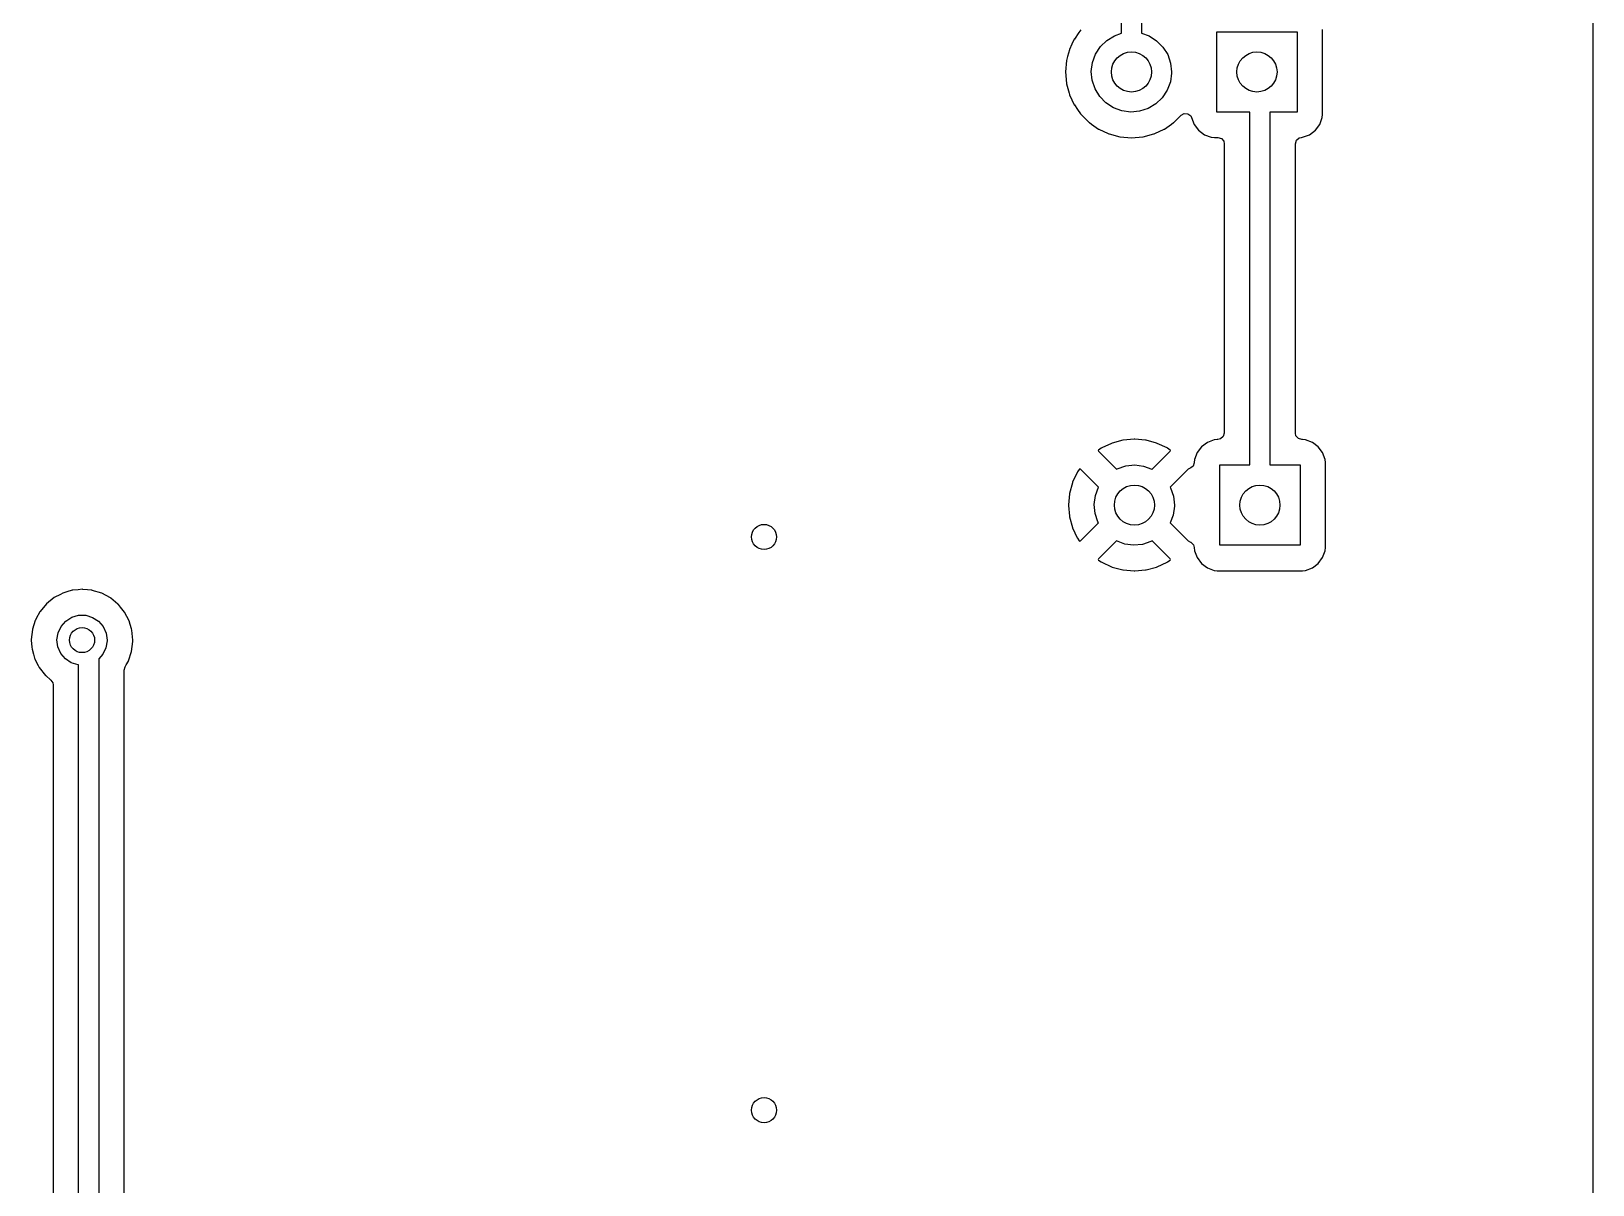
# Model space of a CAD drawing. Extents: x 63 to 234, y -148 to -41.
# Drawn here: x 203.2 to 234.32, y -85.94 to -62.94 of the extents above; entities that cross this region are included whole.
import ezdxf

# ---------------------------------------------------------------- set-up
doc = ezdxf.new("R2010")
doc.units = 0
doc.layers.add('BLACK', color=7, linetype='CONTINUOUS')

msp = doc.modelspace()

# ---------------------------------------------------------------- linework, layer by layer
at = {"layer": 'BLACK', "linetype": 'CONTINUOUS'}
for p, q in [((234.319, -40.7665), (234.319, -147.447)), ((224.927, -62.9823), (224.927, -48.9413)), ((225.327, -49.0245), (225.327, -62.9813)), ((223.988, -63.1022), (223.941, -63.2011)), ((223.99, -63.0973), (223.988, -63.1022)), ((223.988, -63.1022), (223.988, -63.1022)), ((224.081, -62.9672), (223.99, -63.0973)), ((224.118, -62.9142), (224.081, -62.9672)), ((224.507, -63.2484), (224.635, -63.1236)), ((224.635, -63.1236), (224.787, -63.0301)), ((224.787, -63.0301), (224.927, -62.9823)), ((225.327, -62.9813), (225.478, -63.035)), ((225.478, -63.035), (225.629, -63.1305)), ((225.629, -63.1305), (225.754, -63.2571)), ((226.827, -64.554), (226.827, -62.954)), ((226.827, -62.954), (228.427, -62.954)), ((228.427, -62.954), (228.427, -64.554)), ((228.936, -64.6021), (228.936, -62.9059)), ((223.855, -63.4455), (223.834, -63.5259)), ((223.892, -63.3101), (223.855, -63.4455)), ((223.893, -63.3048), (223.892, -63.3101)), ((223.892, -63.3101), (223.892, -63.3101)), ((223.941, -63.2011), (223.893, -63.3048)), ((224.35, -63.5659), (224.411, -63.3983)), ((224.411, -63.3983), (224.507, -63.2484)), ((225.754, -63.2571), (225.849, -63.4083)), ((225.849, -63.4083), (225.907, -63.5768)), ((223.834, -63.5259), (223.814, -63.754)), ((223.814, -63.754), (223.834, -63.9821)), ((224.327, -63.7428), (224.35, -63.5659)), ((224.345, -63.9203), (224.327, -63.7428)), ((225.927, -63.7763), (225.902, -63.953)), ((225.907, -63.5768), (225.927, -63.754)), ((225.927, -63.754), (225.927, -63.7763)), ((223.834, -63.9821), (223.835, -63.9874)), ((223.835, -63.9874), (223.835, -63.9874)), ((223.835, -63.9874), (223.886, -64.1777)), ((224.401, -64.0896), (224.345, -63.9203)), ((224.494, -64.2421), (224.401, -64.0896)), ((225.902, -63.953), (225.839, -64.1197)), ((223.886, -64.1777), (223.893, -64.2032)), ((223.893, -64.2032), (223.895, -64.2082)), ((223.895, -64.2082), (223.895, -64.2082)), ((223.895, -64.2082), (223.988, -64.4058)), ((223.988, -64.4058), (223.988, -64.4058)), ((223.988, -64.4058), (223.99, -64.4107)), ((224.617, -64.3704), (224.494, -64.2421)), ((224.767, -64.4681), (224.617, -64.3704)), ((225.611, -64.3912), (225.458, -64.4825)), ((225.74, -64.2682), (225.611, -64.3912)), ((225.839, -64.1197), (225.74, -64.2682)), ((223.99, -64.4107), (224.054, -64.5025)), ((224.054, -64.5025), (224.112, -64.5858)), ((224.112, -64.5858), (224.121, -64.5983)), ((224.121, -64.5983), (224.283, -64.7602)), ((224.934, -64.5302), (224.767, -64.4681)), ((225.111, -64.5538), (224.934, -64.5302)), ((225.288, -64.5377), (225.111, -64.5538)), ((225.458, -64.4825), (225.288, -64.5377)), ((225.972, -64.7602), (226.117, -64.6145)), ((226.117, -64.6145), (226.18, -64.5805)), ((226.18, -64.5805), (226.251, -64.5855)), ((226.251, -64.5855), (226.307, -64.6281)), ((226.307, -64.6281), (226.325, -64.6647)), ((226.325, -64.6647), (226.326, -64.6643)), ((226.326, -64.6643), (226.377, -64.8007)), ((227.486, -64.554), (226.827, -64.554)), ((227.486, -71.59), (227.486, -64.554)), ((228.427, -64.554), (227.886, -64.554)), ((227.886, -64.554), (227.886, -71.59)), ((228.878, -64.8007), (228.929, -64.6643)), ((228.929, -64.6643), (228.936, -64.6021)), ((224.283, -64.7602), (224.288, -64.7634)), ((224.288, -64.7634), (224.288, -64.7634)), ((224.288, -64.7634), (224.329, -64.7923)), ((224.329, -64.7923), (224.471, -64.8915)), ((224.471, -64.8915), (224.476, -64.8938)), ((224.476, -64.8938), (224.476, -64.8938)), ((224.476, -64.8938), (224.664, -64.9817)), ((224.664, -64.9817), (224.678, -64.9883)), ((224.678, -64.9883), (224.683, -64.9897)), ((224.683, -64.9897), (224.683, -64.9897)), ((224.683, -64.9897), (224.894, -65.0461)), ((225.361, -65.0461), (225.571, -64.9897)), ((225.571, -64.9897), (225.577, -64.9883)), ((225.571, -64.9897), (225.571, -64.9897)), ((225.577, -64.9883), (225.591, -64.9817)), ((225.591, -64.9817), (225.779, -64.8938)), ((225.779, -64.8938), (225.784, -64.8915)), ((225.779, -64.8938), (225.779, -64.8938)), ((225.784, -64.8915), (225.926, -64.7923)), ((225.926, -64.7923), (225.967, -64.7634)), ((225.967, -64.7634), (225.972, -64.7602)), ((225.967, -64.7634), (225.967, -64.7634)), ((226.377, -64.8007), (226.464, -64.9173)), ((226.464, -64.9173), (226.581, -65.0046)), ((226.581, -65.0046), (226.717, -65.0557)), ((228.538, -65.0557), (228.674, -65.0046)), ((228.674, -65.0046), (228.791, -64.9173)), ((228.791, -64.9173), (228.878, -64.8007)), ((224.894, -65.0461), (224.894, -65.0461)), ((224.894, -65.0461), (224.899, -65.0475)), ((224.899, -65.0475), (225.127, -65.0675)), ((225.127, -65.0675), (225.355, -65.0475)), ((225.355, -65.0475), (225.361, -65.0461)), ((225.361, -65.0461), (225.361, -65.0461)), ((226.717, -65.0557), (226.779, -65.0625)), ((226.779, -65.0625), (226.851, -65.0625)), ((226.851, -65.0625), (226.919, -65.0825)), ((226.919, -65.0825), (226.966, -65.1362)), ((226.966, -65.1362), (226.977, -65.1885)), ((226.977, -65.1885), (226.977, -70.9555)), ((228.394, -65.1844), (228.414, -65.1163)), ((228.394, -70.9555), (228.394, -65.1844)), ((228.414, -65.1163), (228.468, -65.0698)), ((228.468, -65.0698), (228.506, -65.0591)), ((228.506, -65.0591), (228.513, -65.0584)), ((228.513, -65.0584), (228.538, -65.0557)), ((224.534, -71.2506), (224.525, -71.2561)), ((224.732, -71.1585), (224.534, -71.2506)), ((224.742, -71.1548), (224.732, -71.1585)), ((224.952, -71.0984), (224.742, -71.1548)), ((224.963, -71.0965), (224.952, -71.0984)), ((225.18, -71.0775), (224.963, -71.0965)), ((225.191, -71.0775), (225.18, -71.0775)), ((225.408, -71.0965), (225.191, -71.0775)), ((225.419, -71.0984), (225.408, -71.0965)), ((225.629, -71.1548), (225.419, -71.0984)), ((225.64, -71.1585), (225.629, -71.1548)), ((225.837, -71.2506), (225.64, -71.1585)), ((225.847, -71.2561), (225.837, -71.2506)), ((226.522, -71.2267), (226.435, -71.3433)), ((226.639, -71.1394), (226.522, -71.2267)), ((226.775, -71.0883), (226.639, -71.1394)), ((226.837, -71.0815), (226.775, -71.0883)), ((226.851, -71.0815), (226.837, -71.0815)), ((226.903, -71.0701), (226.851, -71.0815)), ((226.957, -71.0236), (226.903, -71.0701)), ((226.977, -70.9555), (226.957, -71.0236)), ((228.405, -71.0078), (228.394, -70.9555)), ((228.452, -71.0615), (228.405, -71.0078)), ((228.52, -71.0815), (228.452, -71.0615)), ((228.534, -71.0815), (228.52, -71.0815)), ((228.596, -71.0883), (228.534, -71.0815)), ((228.732, -71.1394), (228.596, -71.0883)), ((228.849, -71.2267), (228.732, -71.1394)), ((228.936, -71.3433), (228.849, -71.2267)), ((224.473, -71.2925), (224.464, -71.303)), ((224.464, -71.303), (224.471, -71.3164)), ((224.471, -71.3164), (224.83, -71.6753)), ((224.525, -71.2561), (224.473, -71.2925)), ((225.542, -71.6745), (225.901, -71.3157)), ((225.898, -71.2919), (225.847, -71.2561)), ((225.907, -71.3039), (225.898, -71.2919)), ((225.901, -71.3157), (225.907, -71.3039)), ((226.377, -71.5452), (226.353, -71.6121)), ((226.378, -71.532), (226.377, -71.5419)), ((226.377, -71.5419), (226.377, -71.5452)), ((226.383, -71.4875), (226.378, -71.532)), ((226.384, -71.4797), (226.383, -71.4875)), ((226.435, -71.3433), (226.384, -71.4797)), ((228.987, -71.4797), (228.936, -71.3433)), ((228.994, -71.5419), (228.987, -71.4797)), ((228.994, -73.2381), (228.994, -71.5419)), ((224.046, -71.7385), (223.954, -71.9359)), ((224.052, -71.729), (224.046, -71.7385)), ((224.088, -71.6778), (224.052, -71.729)), ((224.1, -71.6685), (224.088, -71.6778)), ((224.111, -71.6749), (224.1, -71.6685)), ((224.47, -72.0333), (224.111, -71.6749)), ((224.83, -71.6753), (224.845, -71.6661)), ((224.845, -71.6661), (225.014, -71.6087)), ((225.014, -71.6087), (225.191, -71.59)), ((225.191, -71.59), (225.368, -71.6111)), ((225.368, -71.6111), (225.536, -71.671)), ((225.536, -71.671), (225.542, -71.6745)), ((226.259, -71.6756), (225.901, -72.0341)), ((226.297, -71.6557), (226.259, -71.6756)), ((226.298, -71.6554), (226.297, -71.6556)), ((226.297, -71.6556), (226.297, -71.6557)), ((226.308, -71.6497), (226.298, -71.6554)), ((226.353, -71.6121), (226.307, -71.6478)), ((226.307, -71.6478), (226.308, -71.6497)), ((226.886, -73.19), (226.886, -71.59)), ((226.886, -71.59), (227.486, -71.59)), ((227.886, -71.59), (228.486, -71.59)), ((228.486, -71.59), (228.486, -73.19)), ((223.892, -72.1675), (223.873, -72.3845)), ((223.894, -72.1567), (223.892, -72.1675)), ((223.95, -71.9462), (223.894, -72.1567)), ((223.954, -71.9359), (223.95, -71.9462)), ((224.408, -72.2019), (224.469, -72.0343)), ((224.469, -72.0343), (224.47, -72.0333)), ((225.901, -72.0341), (225.907, -72.0443)), ((225.907, -72.0443), (225.966, -72.2128)), ((223.873, -72.3845), (223.873, -72.3955)), ((223.873, -72.3955), (223.892, -72.6125)), ((224.386, -72.3788), (224.408, -72.2019)), ((224.403, -72.5563), (224.386, -72.3788)), ((225.985, -72.4123), (225.96, -72.589)), ((225.966, -72.2128), (225.986, -72.39)), ((225.986, -72.39), (225.985, -72.4123)), ((223.892, -72.6125), (223.894, -72.6233)), ((223.894, -72.6233), (223.95, -72.8338)), ((224.112, -73.1044), (224.471, -72.7451)), ((224.459, -72.7256), (224.403, -72.5563)), ((224.471, -72.7451), (224.459, -72.7256)), ((225.96, -72.589), (225.901, -72.746)), ((225.901, -72.746), (226.26, -73.1051)), ((223.95, -72.8338), (223.954, -72.8441)), ((223.954, -72.8441), (224.046, -73.0415)), ((224.046, -73.0415), (224.052, -73.051)), ((224.052, -73.051), (224.088, -73.103)), ((224.088, -73.103), (224.099, -73.1114)), ((224.099, -73.1114), (224.112, -73.1044)), ((224.829, -73.1057), (224.471, -73.4643)), ((224.992, -73.1662), (224.829, -73.1057)), ((225.516, -73.1185), (225.346, -73.1737)), ((225.54, -73.104), (225.516, -73.1185)), ((225.9, -73.4636), (225.54, -73.104)), ((226.26, -73.1051), (226.302, -73.1279)), ((225.169, -73.1898), (224.992, -73.1662)), ((225.346, -73.1737), (225.169, -73.1898)), ((226.302, -73.1279), (226.312, -73.13)), ((226.312, -73.13), (226.362, -73.1803)), ((226.362, -73.1803), (226.377, -73.2338)), ((226.377, -73.2338), (226.377, -73.2347)), ((226.377, -73.2347), (226.377, -73.2381)), ((226.377, -73.2381), (226.384, -73.3003)), ((226.384, -73.3003), (226.435, -73.4367)), ((228.486, -73.19), (226.886, -73.19)), ((228.936, -73.4367), (228.987, -73.3003)), ((228.987, -73.3003), (228.994, -73.2381)), ((224.471, -73.4643), (224.464, -73.4761)), ((224.464, -73.4761), (224.473, -73.4881)), ((224.473, -73.4881), (224.525, -73.5239)), ((224.525, -73.5239), (224.534, -73.5294)), ((224.534, -73.5294), (224.732, -73.6215)), ((224.732, -73.6215), (224.742, -73.6252)), ((224.742, -73.6252), (224.952, -73.6816)), ((224.952, -73.6816), (224.963, -73.6835)), ((224.963, -73.6835), (225.18, -73.7025)), ((225.18, -73.7025), (225.191, -73.7025)), ((225.191, -73.7025), (225.408, -73.6835)), ((225.408, -73.6835), (225.419, -73.6816)), ((225.419, -73.6816), (225.629, -73.6252)), ((225.629, -73.6252), (225.64, -73.6215)), ((225.64, -73.6215), (225.837, -73.5294)), ((225.837, -73.5294), (225.847, -73.5239)), ((225.847, -73.5239), (225.899, -73.4875)), ((225.899, -73.4875), (225.907, -73.477)), ((225.907, -73.477), (225.9, -73.4636)), ((226.435, -73.4367), (226.522, -73.5533)), ((226.522, -73.5533), (226.639, -73.6406)), ((226.639, -73.6406), (226.775, -73.6917)), ((226.775, -73.6917), (226.837, -73.6985)), ((226.837, -73.6985), (228.534, -73.6985)), ((228.534, -73.6985), (228.596, -73.6917)), ((228.596, -73.6917), (228.732, -73.6406)), ((228.732, -73.6406), (228.849, -73.5533)), ((228.849, -73.5533), (228.936, -73.4367)), ((203.507, -74.3584), (203.38, -74.5099)), ((203.661, -74.2344), (203.507, -74.3584)), ((203.783, -74.1706), (203.661, -74.2344)), ((203.831, -74.1457), (203.783, -74.1706)), ((203.836, -74.1428), (203.831, -74.1457)), ((203.831, -74.1457), (203.831, -74.1457)), ((203.915, -74.1196), (203.836, -74.1428)), ((204.02, -74.0887), (203.915, -74.1196)), ((204.026, -74.087), (204.02, -74.0887)), ((204.02, -74.0887), (204.02, -74.0887)), ((204.032, -74.0864), (204.026, -74.087)), ((204.141, -74.0766), (204.032, -74.0864)), ((204.032, -74.0864), (204.032, -74.0864)), ((204.223, -74.069), (204.141, -74.0766)), ((204.229, -74.0697), (204.223, -74.069)), ((204.414, -74.0891), (204.229, -74.0697)), ((204.229, -74.0697), (204.229, -74.0697)), ((204.42, -74.0897), (204.414, -74.0891)), ((204.414, -74.0891), (204.414, -74.0891)), ((204.609, -74.1482), (204.42, -74.0897)), ((204.783, -74.2423), (204.609, -74.1482)), ((204.787, -74.2462), (204.783, -74.2423)), ((204.929, -74.3631), (204.787, -74.2462)), ((204.787, -74.2462), (204.787, -74.2462)), ((204.935, -74.3683), (204.929, -74.3631)), ((203.303, -74.6505), (203.285, -74.6832)), ((203.377, -74.5153), (203.303, -74.6505)), ((203.38, -74.5099), (203.377, -74.5153)), ((203.377, -74.5153), (203.377, -74.5153)), ((203.892, -74.7016), (204.012, -74.626)), ((204.012, -74.626), (204.148, -74.587)), ((204.148, -74.587), (204.29, -74.5879)), ((204.29, -74.5879), (204.426, -74.6285)), ((204.426, -74.6285), (204.545, -74.7056)), ((204.939, -74.3731), (204.935, -74.3683)), ((204.983, -74.4275), (204.939, -74.3731)), ((204.939, -74.3731), (204.939, -74.3731)), ((205.06, -74.5216), (204.983, -74.4275)), ((205.153, -74.6962), (205.06, -74.5216)), ((203.225, -74.8717), (203.203, -75.0683)), ((203.227, -74.864), (203.225, -74.8717)), ((203.283, -74.6891), (203.227, -74.864)), ((203.285, -74.6832), (203.283, -74.6891)), ((203.283, -74.6891), (203.283, -74.6891)), ((203.716, -75.0763), (203.738, -74.9362)), ((203.738, -74.9362), (203.798, -74.8079)), ((203.798, -74.8079), (203.892, -74.7016)), ((204.545, -74.7056), (204.637, -74.813)), ((204.637, -74.813), (204.696, -74.9421)), ((204.696, -74.9421), (204.716, -75.0824)), ((205.175, -74.7678), (205.153, -74.6962)), ((205.202, -74.8598), (205.175, -74.7678)), ((205.21, -74.8856), (205.202, -74.8598)), ((205.229, -75.0824), (205.21, -74.8856)), ((203.203, -75.0683), (203.204, -75.0824)), ((203.204, -75.0824), (203.216, -75.2211)), ((203.216, -75.2211), (203.219, -75.2653)), ((203.219, -75.2653), (203.247, -75.3614)), ((203.734, -75.2169), (203.716, -75.0763)), ((203.792, -75.3466), (203.734, -75.2169)), ((204.692, -75.2344), (204.631, -75.362)), ((204.716, -75.0946), (204.692, -75.2344)), ((204.716, -75.0824), (204.716, -75.0946)), ((205.204, -75.3069), (205.229, -75.1107)), ((205.229, -75.0859), (205.229, -75.0824)), ((205.229, -75.0962), (205.229, -75.0859)), ((205.229, -75.0859), (205.229, -75.0859)), ((205.229, -75.1107), (205.229, -75.0962)), ((203.247, -75.3614), (203.27, -75.4433)), ((203.27, -75.4433), (203.274, -75.4554)), ((203.274, -75.4554), (203.277, -75.4609)), ((203.277, -75.4609), (203.344, -75.5915)), ((203.344, -75.5915), (203.364, -75.6314)), ((203.883, -75.4551), (203.792, -75.3466)), ((204.001, -75.5337), (203.883, -75.4551)), ((204.136, -75.576), (204.001, -75.5337)), ((204.147, -75.5762), (204.136, -75.576)), ((204.147, -100.219), (204.147, -75.5762)), ((204.631, -75.362), (204.547, -75.4543)), ((204.547, -75.4543), (204.547, -100.219)), ((205.072, -75.6175), (205.081, -75.6015)), ((205.081, -75.6015), (205.097, -75.5728)), ((205.097, -75.5728), (205.139, -75.4999)), ((205.139, -75.4999), (205.142, -75.4946)), ((205.139, -75.4999), (205.139, -75.4999)), ((205.142, -75.4946), (205.204, -75.3069)), ((203.364, -75.6314), (203.487, -75.7864)), ((203.487, -75.7864), (203.492, -75.7903)), ((203.492, -75.7903), (203.492, -75.7903)), ((203.492, -75.7903), (203.594, -75.8775)), ((203.594, -75.8775), (203.633, -75.9369)), ((205.055, -75.6797), (205.072, -75.6175)), ((205.055, -99.7998), (205.055, -75.6797)), ((203.633, -75.9369), (203.638, -75.9735)), ((203.638, -75.9735), (203.638, -99.7996))]:
    msp.add_line(p, q, dxfattribs=at)
at = {"layer": 'BLACK'}
for centre, radius in [((225.127, -63.754), 0.4), ((227.627, -63.754), 0.4), ((225.186, -72.39), 0.4), ((227.686, -72.39), 0.4), ((217.805, -73.025), 0.25), ((204.216, -75.0824), 0.25), ((217.805, -84.455), 0.25)]:
    msp.add_circle(centre, radius, dxfattribs=at)

doc.saveas('drawing.dxf')
